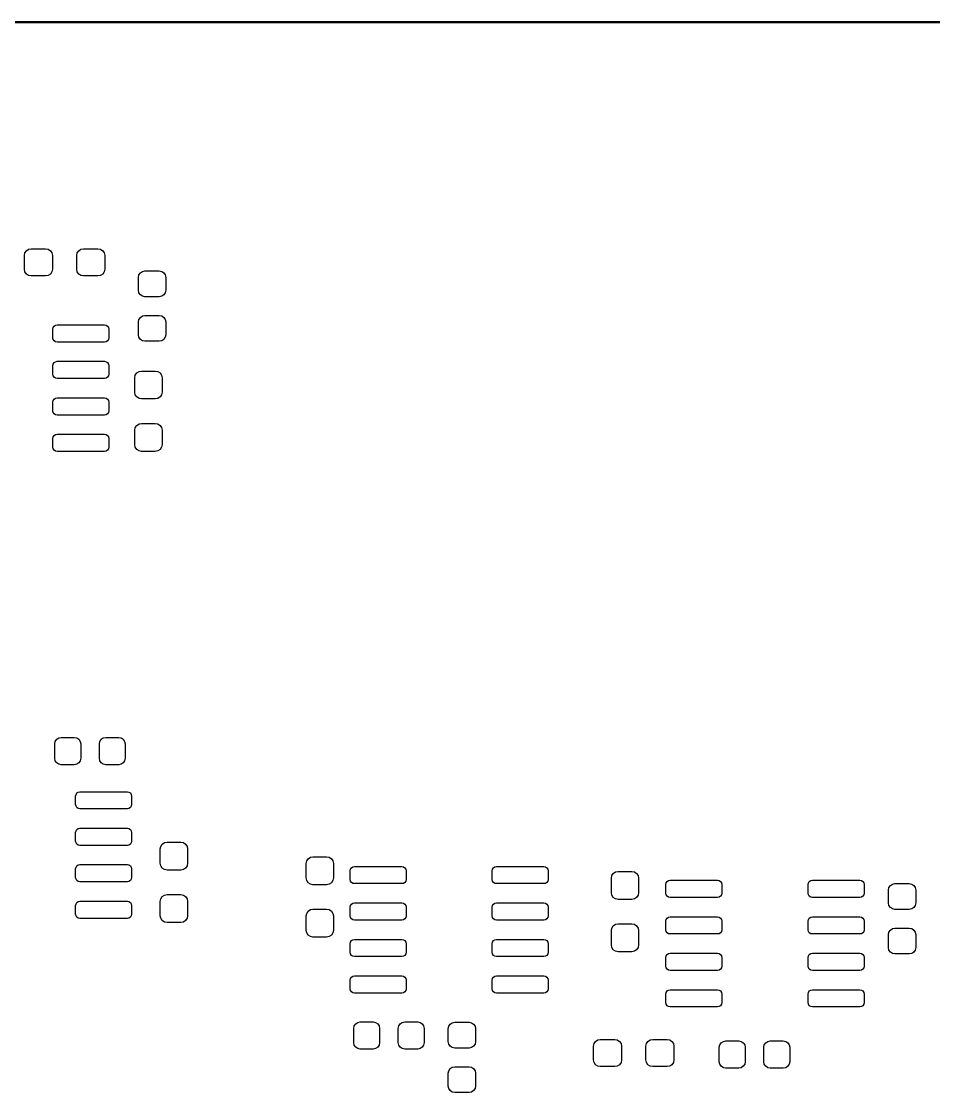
# Model space of a CAD drawing. Header units: inches. Extents: x 0.4 to 23, y -16.1 to -0.4.
# Drawn here: x 10.704 to 11.955, y -7.548 to -6.08 of the extents above; entities that cross this region are included whole.
import ezdxf

# ---------------------------------------------------------------- set-up
doc = ezdxf.new("R2010")
doc.units = ezdxf.units.IN
doc.header["$MEASUREMENT"] = 0
doc.layers.add('F.Paste', color=253, linetype='CONTINUOUS', true_color=0xb4a09a)

msp = doc.modelspace()

# ---------------------------------------------------------------- linework, layer by layer
at = {"layer": 'F.Paste', "linetype": 'CONTINUOUS'}
for p, q in [((8.1969, -6.0797), (17.7731, -6.0797)), ((17.7727, -6.0817), (8.1973, -6.0817)), ((10.7084, -6.4006), (10.7091, -6.3971)), ((10.7084, -6.4194), (10.7084, -6.4006)), ((10.7091, -6.3971), (10.7111, -6.394)), ((10.7111, -6.394), (10.7142, -6.392)), ((10.7142, -6.392), (10.7177, -6.3913)), ((10.7177, -6.3913), (10.7374, -6.3913)), ((10.7374, -6.3913), (10.741, -6.392)), ((10.741, -6.392), (10.744, -6.394)), ((10.744, -6.394), (10.7461, -6.3971)), ((10.7461, -6.3971), (10.7468, -6.4006)), ((10.7468, -6.4006), (10.7468, -6.4194)), ((10.7802, -6.4006), (10.7809, -6.3971)), ((10.7802, -6.4194), (10.7802, -6.4006)), ((10.7809, -6.3971), (10.783, -6.394)), ((10.783, -6.394), (10.786, -6.392)), ((10.786, -6.392), (10.7896, -6.3913)), ((10.7896, -6.3913), (10.8093, -6.3913)), ((10.8093, -6.3913), (10.8128, -6.392)), ((10.8128, -6.392), (10.8159, -6.394)), ((10.8159, -6.394), (10.8179, -6.3971)), ((10.8179, -6.3971), (10.8186, -6.4006)), ((10.8186, -6.4006), (10.8186, -6.4194)), ((10.7091, -6.4229), (10.7084, -6.4194)), ((10.7111, -6.426), (10.7091, -6.4229)), ((10.7142, -6.428), (10.7111, -6.426)), ((10.7177, -6.4287), (10.7142, -6.428)), ((10.7374, -6.4287), (10.7177, -6.4287)), ((10.741, -6.428), (10.7374, -6.4287)), ((10.744, -6.426), (10.741, -6.428)), ((10.7461, -6.4229), (10.744, -6.426)), ((10.7468, -6.4194), (10.7461, -6.4229)), ((10.7809, -6.4229), (10.7802, -6.4194)), ((10.783, -6.426), (10.7809, -6.4229)), ((10.786, -6.428), (10.783, -6.426)), ((10.7896, -6.4287), (10.786, -6.428)), ((10.8093, -6.4287), (10.7896, -6.4287)), ((10.8128, -6.428), (10.8093, -6.4287)), ((10.8159, -6.426), (10.8128, -6.428)), ((10.8179, -6.4229), (10.8159, -6.426)), ((10.8186, -6.4194), (10.8179, -6.4229)), ((10.8648, -6.4306), (10.8655, -6.4272)), ((10.8648, -6.4483), (10.8648, -6.4306)), ((10.8655, -6.4272), (10.8674, -6.4244)), ((10.8674, -6.4244), (10.8703, -6.4224)), ((10.8703, -6.4224), (10.8737, -6.4218)), ((10.8737, -6.4218), (10.8933, -6.4218)), ((10.8933, -6.4218), (10.8967, -6.4224)), ((10.8967, -6.4224), (10.8996, -6.4244)), ((10.8996, -6.4244), (10.9015, -6.4272)), ((10.9015, -6.4272), (10.9022, -6.4306)), ((10.9022, -6.4306), (10.9022, -6.4483)), ((10.8655, -6.4517), (10.8648, -6.4483)), ((10.8674, -6.4546), (10.8655, -6.4517)), ((10.8703, -6.4565), (10.8674, -6.4546)), ((10.8737, -6.4572), (10.8703, -6.4565)), ((10.8933, -6.4572), (10.8737, -6.4572)), ((10.8967, -6.4565), (10.8933, -6.4572)), ((10.8996, -6.4546), (10.8967, -6.4565)), ((10.9015, -6.4517), (10.8996, -6.4546)), ((10.9022, -6.4483), (10.9015, -6.4517)), ((10.8648, -6.4917), (10.8655, -6.4883)), ((10.8655, -6.4883), (10.8674, -6.4854)), ((10.8674, -6.4854), (10.8703, -6.4835)), ((10.8703, -6.4835), (10.8737, -6.4828)), ((10.8737, -6.4828), (10.8933, -6.4828)), ((10.8933, -6.4828), (10.8967, -6.4835)), ((10.8967, -6.4835), (10.8996, -6.4854)), ((10.8996, -6.4854), (10.9015, -6.4883)), ((10.9015, -6.4883), (10.9022, -6.4917)), ((10.7476, -6.5017), (10.748, -6.4994)), ((10.7476, -6.5135), (10.7476, -6.5017)), ((10.748, -6.4994), (10.7493, -6.4975)), ((10.7493, -6.4975), (10.7512, -6.4962)), ((10.7512, -6.4962), (10.7535, -6.4957)), ((10.7535, -6.4957), (10.8184, -6.4957)), ((10.8184, -6.4957), (10.8207, -6.4962)), ((10.8207, -6.4962), (10.8226, -6.4975)), ((10.8226, -6.4975), (10.8239, -6.4994)), ((10.8239, -6.4994), (10.8243, -6.5017)), ((10.8243, -6.5017), (10.8243, -6.5135)), ((10.8648, -6.5094), (10.8648, -6.4917)), ((10.9022, -6.4917), (10.9022, -6.5094)), ((10.748, -6.5157), (10.7476, -6.5135)), ((10.7493, -6.5176), (10.748, -6.5157)), ((10.7512, -6.5189), (10.7493, -6.5176)), ((10.7535, -6.5194), (10.7512, -6.5189)), ((10.8184, -6.5194), (10.7535, -6.5194)), ((10.8207, -6.5189), (10.8184, -6.5194)), ((10.8226, -6.5176), (10.8207, -6.5189)), ((10.8239, -6.5157), (10.8226, -6.5176)), ((10.8243, -6.5135), (10.8239, -6.5157)), ((10.8655, -6.5128), (10.8648, -6.5094)), ((10.8674, -6.5156), (10.8655, -6.5128)), ((10.8703, -6.5176), (10.8674, -6.5156)), ((10.8737, -6.5182), (10.8703, -6.5176)), ((10.8933, -6.5182), (10.8737, -6.5182)), ((10.8967, -6.5176), (10.8933, -6.5182)), ((10.8996, -6.5156), (10.8967, -6.5176)), ((10.9015, -6.5128), (10.8996, -6.5156)), ((10.9022, -6.5094), (10.9015, -6.5128)), ((10.7476, -6.5517), (10.748, -6.5494)), ((10.748, -6.5494), (10.7493, -6.5475)), ((10.7493, -6.5475), (10.7512, -6.5462)), ((10.7512, -6.5462), (10.7535, -6.5457)), ((10.7535, -6.5457), (10.8184, -6.5457)), ((10.8184, -6.5457), (10.8207, -6.5462)), ((10.8207, -6.5462), (10.8226, -6.5475)), ((10.8226, -6.5475), (10.8239, -6.5494)), ((10.8239, -6.5494), (10.8243, -6.5517)), ((10.7476, -6.5635), (10.7476, -6.5517)), ((10.748, -6.5657), (10.7476, -6.5635)), ((10.8243, -6.5635), (10.8239, -6.5657)), ((10.8243, -6.5517), (10.8243, -6.5635)), ((10.8605, -6.5647), (10.8625, -6.5617)), ((10.8625, -6.5617), (10.8656, -6.5597)), ((10.8656, -6.5597), (10.8691, -6.559)), ((10.8691, -6.559), (10.8879, -6.559)), ((10.8879, -6.559), (10.8914, -6.5597)), ((10.8914, -6.5597), (10.8945, -6.5617)), ((10.8945, -6.5617), (10.8965, -6.5647)), ((10.7493, -6.5676), (10.748, -6.5657)), ((10.7512, -6.5689), (10.7493, -6.5676)), ((10.7535, -6.5694), (10.7512, -6.5689)), ((10.8184, -6.5694), (10.7535, -6.5694)), ((10.8207, -6.5689), (10.8184, -6.5694)), ((10.8226, -6.5676), (10.8207, -6.5689)), ((10.8239, -6.5657), (10.8226, -6.5676)), ((10.8598, -6.5683), (10.8605, -6.5647)), ((10.8598, -6.588), (10.8598, -6.5683)), ((10.8965, -6.5647), (10.8972, -6.5683)), ((10.8972, -6.5683), (10.8972, -6.588)), ((10.8605, -6.5916), (10.8598, -6.588)), ((10.8625, -6.5946), (10.8605, -6.5916)), ((10.8965, -6.5916), (10.8945, -6.5946)), ((10.8972, -6.588), (10.8965, -6.5916)), ((10.7476, -6.6017), (10.748, -6.5994)), ((10.7476, -6.6135), (10.7476, -6.6017)), ((10.748, -6.5994), (10.7493, -6.5975)), ((10.7493, -6.5975), (10.7512, -6.5962)), ((10.7512, -6.5962), (10.7535, -6.5957)), ((10.7535, -6.5957), (10.8184, -6.5957)), ((10.8184, -6.5957), (10.8207, -6.5962)), ((10.8207, -6.5962), (10.8226, -6.5975)), ((10.8226, -6.5975), (10.8239, -6.5994)), ((10.8239, -6.5994), (10.8243, -6.6017)), ((10.8243, -6.6017), (10.8243, -6.6135)), ((10.8656, -6.5966), (10.8625, -6.5946)), ((10.8691, -6.5973), (10.8656, -6.5966)), ((10.8879, -6.5973), (10.8691, -6.5973)), ((10.8914, -6.5966), (10.8879, -6.5973)), ((10.8945, -6.5946), (10.8914, -6.5966)), ((10.748, -6.6157), (10.7476, -6.6135)), ((10.7493, -6.6176), (10.748, -6.6157)), ((10.7512, -6.6189), (10.7493, -6.6176)), ((10.7535, -6.6194), (10.7512, -6.6189)), ((10.8184, -6.6194), (10.7535, -6.6194)), ((10.8207, -6.6189), (10.8184, -6.6194)), ((10.8226, -6.6176), (10.8207, -6.6189)), ((10.8239, -6.6157), (10.8226, -6.6176)), ((10.8243, -6.6135), (10.8239, -6.6157)), ((10.8598, -6.6402), (10.8605, -6.6366)), ((10.8605, -6.6366), (10.8625, -6.6335)), ((10.8625, -6.6335), (10.8656, -6.6315)), ((10.8656, -6.6315), (10.8691, -6.6308)), ((10.8691, -6.6308), (10.8879, -6.6308)), ((10.8879, -6.6308), (10.8914, -6.6315)), ((10.8914, -6.6315), (10.8945, -6.6335)), ((10.8945, -6.6335), (10.8965, -6.6366)), ((10.8965, -6.6366), (10.8972, -6.6402)), ((10.7476, -6.6517), (10.748, -6.6494)), ((10.7476, -6.6635), (10.7476, -6.6517)), ((10.748, -6.6494), (10.7493, -6.6475)), ((10.7493, -6.6475), (10.7512, -6.6462)), ((10.7512, -6.6462), (10.7535, -6.6457)), ((10.7535, -6.6457), (10.8184, -6.6457)), ((10.8184, -6.6457), (10.8207, -6.6462)), ((10.8207, -6.6462), (10.8226, -6.6475)), ((10.8226, -6.6475), (10.8239, -6.6494)), ((10.8239, -6.6494), (10.8243, -6.6517)), ((10.8243, -6.6517), (10.8243, -6.6635)), ((10.8598, -6.6598), (10.8598, -6.6402)), ((10.8972, -6.6402), (10.8972, -6.6598)), ((10.748, -6.6657), (10.7476, -6.6635)), ((10.7493, -6.6676), (10.748, -6.6657)), ((10.8239, -6.6657), (10.8226, -6.6676)), ((10.8243, -6.6635), (10.8239, -6.6657)), ((10.8605, -6.6634), (10.8598, -6.6598)), ((10.8625, -6.6665), (10.8605, -6.6634)), ((10.8656, -6.6685), (10.8625, -6.6665)), ((10.8945, -6.6665), (10.8914, -6.6685)), ((10.8965, -6.6634), (10.8945, -6.6665)), ((10.8972, -6.6598), (10.8965, -6.6634)), ((10.7512, -6.6689), (10.7493, -6.6676)), ((10.7535, -6.6694), (10.7512, -6.6689)), ((10.8184, -6.6694), (10.7535, -6.6694)), ((10.8207, -6.6689), (10.8184, -6.6694)), ((10.8226, -6.6676), (10.8207, -6.6689)), ((10.8691, -6.6692), (10.8656, -6.6685)), ((10.8879, -6.6692), (10.8691, -6.6692)), ((10.8914, -6.6685), (10.8879, -6.6692)), ((10.7527, -7.0639), (10.7556, -7.062)), ((10.7556, -7.062), (10.759, -7.0613)), ((10.759, -7.0613), (10.7767, -7.0613)), ((10.7767, -7.0613), (10.7801, -7.062)), ((10.7801, -7.062), (10.783, -7.0639)), ((10.8138, -7.0639), (10.8166, -7.062)), ((10.8166, -7.062), (10.82, -7.0613)), ((10.82, -7.0613), (10.8378, -7.0613)), ((10.8378, -7.0613), (10.8411, -7.062)), ((10.8411, -7.062), (10.844, -7.0639)), ((10.7502, -7.0702), (10.7508, -7.0668)), ((10.7502, -7.0898), (10.7502, -7.0702)), ((10.7508, -7.0668), (10.7527, -7.0639)), ((10.783, -7.0639), (10.7849, -7.0668)), ((10.7849, -7.0668), (10.7856, -7.0702)), ((10.7856, -7.0702), (10.7856, -7.0898)), ((10.8112, -7.0702), (10.8119, -7.0668)), ((10.8112, -7.0898), (10.8112, -7.0702)), ((10.8119, -7.0668), (10.8138, -7.0639)), ((10.844, -7.0639), (10.8459, -7.0668)), ((10.8459, -7.0668), (10.8466, -7.0702)), ((10.8466, -7.0702), (10.8466, -7.0898)), ((10.7508, -7.0932), (10.7502, -7.0898)), ((10.7856, -7.0898), (10.7849, -7.0932)), ((10.8119, -7.0932), (10.8112, -7.0898)), ((10.8466, -7.0898), (10.8459, -7.0932)), ((10.7527, -7.0961), (10.7508, -7.0932)), ((10.7556, -7.098), (10.7527, -7.0961)), ((10.759, -7.0987), (10.7556, -7.098)), ((10.7767, -7.0987), (10.759, -7.0987)), ((10.7801, -7.098), (10.7767, -7.0987)), ((10.783, -7.0961), (10.7801, -7.098)), ((10.7849, -7.0932), (10.783, -7.0961)), ((10.8138, -7.0961), (10.8119, -7.0932)), ((10.8166, -7.098), (10.8138, -7.0961)), ((10.82, -7.0987), (10.8166, -7.098)), ((10.8378, -7.0987), (10.82, -7.0987)), ((10.8411, -7.098), (10.8378, -7.0987)), ((10.844, -7.0961), (10.8411, -7.098)), ((10.8459, -7.0932), (10.844, -7.0961)), ((10.7804, -7.1375), (10.7823, -7.1362)), ((10.7823, -7.1362), (10.7846, -7.1357)), ((10.7846, -7.1357), (10.8496, -7.1357)), ((10.8496, -7.1357), (10.8518, -7.1362)), ((10.8518, -7.1362), (10.8537, -7.1375)), ((10.7787, -7.1417), (10.7792, -7.1394)), ((10.7787, -7.1535), (10.7787, -7.1417)), ((10.7792, -7.1394), (10.7804, -7.1375)), ((10.8537, -7.1375), (10.855, -7.1394)), ((10.855, -7.1394), (10.8555, -7.1417)), ((10.8555, -7.1417), (10.8555, -7.1535)), ((10.7792, -7.1557), (10.7787, -7.1535)), ((10.7804, -7.1576), (10.7792, -7.1557)), ((10.7823, -7.1589), (10.7804, -7.1576)), ((10.7846, -7.1594), (10.7823, -7.1589)), ((10.8496, -7.1594), (10.7846, -7.1594)), ((10.8518, -7.1589), (10.8496, -7.1594)), ((10.8537, -7.1576), (10.8518, -7.1589)), ((10.855, -7.1557), (10.8537, -7.1576)), ((10.8555, -7.1535), (10.855, -7.1557)), ((10.7787, -7.1917), (10.7792, -7.1894)), ((10.7787, -7.2035), (10.7787, -7.1917)), ((10.7792, -7.1894), (10.7804, -7.1875)), ((10.7804, -7.1875), (10.7823, -7.1862)), ((10.7823, -7.1862), (10.7846, -7.1857)), ((10.7846, -7.1857), (10.8496, -7.1857)), ((10.8496, -7.1857), (10.8518, -7.1862)), ((10.8518, -7.1862), (10.8537, -7.1875)), ((10.8537, -7.1875), (10.855, -7.1894)), ((10.855, -7.1894), (10.8555, -7.1917)), ((10.8555, -7.1917), (10.8555, -7.2035)), ((10.7792, -7.2057), (10.7787, -7.2035)), ((10.7804, -7.2076), (10.7792, -7.2057)), ((10.7823, -7.2089), (10.7804, -7.2076)), ((10.7846, -7.2094), (10.7823, -7.2089)), ((10.8496, -7.2094), (10.7846, -7.2094)), ((10.8518, -7.2089), (10.8496, -7.2094)), ((10.8537, -7.2076), (10.8518, -7.2089)), ((10.855, -7.2057), (10.8537, -7.2076)), ((10.8555, -7.2035), (10.855, -7.2057)), ((10.8955, -7.2107), (10.8975, -7.2076)), ((10.8975, -7.2076), (10.9006, -7.2056)), ((10.9006, -7.2056), (10.9041, -7.2049)), ((10.9041, -7.2049), (10.9229, -7.2049)), ((10.9229, -7.2049), (10.9264, -7.2056)), ((10.9264, -7.2056), (10.9295, -7.2076)), ((10.9295, -7.2076), (10.9315, -7.2107)), ((10.8948, -7.2142), (10.8955, -7.2107)), ((10.8948, -7.2339), (10.8948, -7.2142)), ((10.9315, -7.2107), (10.9322, -7.2142)), ((10.9322, -7.2142), (10.9322, -7.2339)), ((11.1006, -7.2256), (11.1041, -7.2249)), ((11.1041, -7.2249), (11.1229, -7.2249)), ((11.1229, -7.2249), (11.1264, -7.2256)), ((10.7787, -7.2417), (10.7792, -7.2394)), ((10.7792, -7.2394), (10.7804, -7.2375)), ((10.7804, -7.2375), (10.7823, -7.2362)), ((10.7823, -7.2362), (10.7846, -7.2357)), ((10.7846, -7.2357), (10.8496, -7.2357)), ((10.8496, -7.2357), (10.8518, -7.2362)), ((10.8518, -7.2362), (10.8537, -7.2375)), ((10.8537, -7.2375), (10.855, -7.2394)), ((10.855, -7.2394), (10.8555, -7.2417)), ((10.8955, -7.2375), (10.8948, -7.2339)), ((10.8975, -7.2405), (10.8955, -7.2375)), ((10.9315, -7.2375), (10.9295, -7.2405)), ((10.9322, -7.2339), (10.9315, -7.2375)), ((11.0948, -7.2342), (11.0955, -7.2307)), ((11.0948, -7.2539), (11.0948, -7.2342)), ((11.0955, -7.2307), (11.0975, -7.2276)), ((11.0975, -7.2276), (11.1006, -7.2256)), ((11.1264, -7.2256), (11.1295, -7.2276)), ((11.1295, -7.2276), (11.1315, -7.2307)), ((11.1315, -7.2307), (11.1322, -7.2342)), ((11.1322, -7.2342), (11.1322, -7.2539)), ((11.1568, -7.2399), (11.1588, -7.2386)), ((11.1588, -7.2386), (11.161, -7.2382)), ((11.161, -7.2382), (11.226, -7.2382)), ((11.226, -7.2382), (11.2282, -7.2386)), ((11.2282, -7.2386), (11.2302, -7.2399)), ((11.3517, -7.2399), (11.3536, -7.2386)), ((11.3536, -7.2386), (11.3559, -7.2382)), ((11.3559, -7.2382), (11.4209, -7.2382)), ((11.4209, -7.2382), (11.4231, -7.2386)), ((11.4231, -7.2386), (11.425, -7.2399)), ((10.7787, -7.2535), (10.7787, -7.2417)), ((10.7792, -7.2557), (10.7787, -7.2535)), ((10.8555, -7.2535), (10.855, -7.2557)), ((10.8555, -7.2417), (10.8555, -7.2535)), ((10.9006, -7.2426), (10.8975, -7.2405)), ((10.9041, -7.2433), (10.9006, -7.2426)), ((10.9229, -7.2433), (10.9041, -7.2433)), ((10.9264, -7.2426), (10.9229, -7.2433)), ((10.9295, -7.2405), (10.9264, -7.2426)), ((11.0955, -7.2575), (11.0948, -7.2539)), ((11.1322, -7.2539), (11.1315, -7.2575)), ((11.1551, -7.2441), (11.1556, -7.2418)), ((11.1551, -7.2559), (11.1551, -7.2441)), ((11.1556, -7.2418), (11.1568, -7.2399)), ((11.2302, -7.2399), (11.2314, -7.2418)), ((11.2314, -7.2418), (11.2319, -7.2441)), ((11.2319, -7.2441), (11.2319, -7.2559)), ((11.35, -7.2441), (11.3504, -7.2418)), ((11.35, -7.2559), (11.35, -7.2441)), ((11.3504, -7.2418), (11.3517, -7.2399)), ((11.425, -7.2399), (11.4263, -7.2418)), ((11.4263, -7.2418), (11.4268, -7.2441)), ((11.4268, -7.2441), (11.4268, -7.2559)), ((11.5133, -7.2543), (11.514, -7.2507)), ((11.5133, -7.274), (11.5133, -7.2543)), ((11.514, -7.2507), (11.516, -7.2477)), ((11.516, -7.2477), (11.5191, -7.2457)), ((11.5191, -7.2457), (11.5226, -7.245)), ((11.5226, -7.245), (11.5414, -7.245)), ((11.5414, -7.245), (11.5449, -7.2457)), ((11.5449, -7.2457), (11.548, -7.2477)), ((11.548, -7.2477), (11.55, -7.2507)), ((11.55, -7.2507), (11.5507, -7.2543)), ((11.5507, -7.2543), (11.5507, -7.274)), ((10.7804, -7.2576), (10.7792, -7.2557)), ((10.7823, -7.2589), (10.7804, -7.2576)), ((10.7846, -7.2594), (10.7823, -7.2589)), ((10.8496, -7.2594), (10.7846, -7.2594)), ((10.8518, -7.2589), (10.8496, -7.2594)), ((10.8537, -7.2576), (10.8518, -7.2589)), ((10.855, -7.2557), (10.8537, -7.2576)), ((11.0975, -7.2605), (11.0955, -7.2575)), ((11.1006, -7.2626), (11.0975, -7.2605)), ((11.1041, -7.2633), (11.1006, -7.2626)), ((11.1229, -7.2633), (11.1041, -7.2633)), ((11.1264, -7.2626), (11.1229, -7.2633)), ((11.1295, -7.2605), (11.1264, -7.2626)), ((11.1315, -7.2575), (11.1295, -7.2605)), ((11.1556, -7.2582), (11.1551, -7.2559)), ((11.1568, -7.2601), (11.1556, -7.2582)), ((11.1588, -7.2614), (11.1568, -7.2601)), ((11.161, -7.2618), (11.1588, -7.2614)), ((11.226, -7.2618), (11.161, -7.2618)), ((11.2282, -7.2614), (11.226, -7.2618)), ((11.2302, -7.2601), (11.2282, -7.2614)), ((11.2314, -7.2582), (11.2302, -7.2601)), ((11.2319, -7.2559), (11.2314, -7.2582)), ((11.3504, -7.2582), (11.35, -7.2559)), ((11.3517, -7.2601), (11.3504, -7.2582)), ((11.3536, -7.2614), (11.3517, -7.2601)), ((11.3559, -7.2618), (11.3536, -7.2614)), ((11.4209, -7.2618), (11.3559, -7.2618)), ((11.4231, -7.2614), (11.4209, -7.2618)), ((11.425, -7.2601), (11.4231, -7.2614)), ((11.4263, -7.2582), (11.425, -7.2601)), ((11.4268, -7.2559), (11.4263, -7.2582)), ((11.5882, -7.2631), (11.5886, -7.2608)), ((11.5882, -7.2749), (11.5882, -7.2631)), ((11.5886, -7.2608), (11.5899, -7.2589)), ((11.5899, -7.2589), (11.5918, -7.2576)), ((11.5918, -7.2576), (11.5941, -7.2572)), ((11.5941, -7.2572), (11.659, -7.2572)), ((11.659, -7.2572), (11.6613, -7.2576)), ((11.6613, -7.2576), (11.6632, -7.2589)), ((11.6632, -7.2589), (11.6645, -7.2608)), ((11.6645, -7.2608), (11.6649, -7.2631)), ((11.6649, -7.2631), (11.6649, -7.2749)), ((11.7831, -7.2631), (11.7835, -7.2608)), ((11.7831, -7.2749), (11.7831, -7.2631)), ((11.7835, -7.2608), (11.7848, -7.2589)), ((11.7848, -7.2589), (11.7867, -7.2576)), ((11.7867, -7.2576), (11.789, -7.2572)), ((11.789, -7.2572), (11.8539, -7.2572)), ((11.8539, -7.2572), (11.8562, -7.2576)), ((11.8562, -7.2576), (11.8581, -7.2589)), ((11.8581, -7.2589), (11.8594, -7.2608)), ((11.8594, -7.2608), (11.8598, -7.2631)), ((11.8598, -7.2631), (11.8598, -7.2749)), ((11.8933, -7.2706), (11.894, -7.2672)), ((11.894, -7.2672), (11.8959, -7.2644)), ((11.8959, -7.2644), (11.8988, -7.2624)), ((11.8988, -7.2624), (11.9022, -7.2618)), ((11.9022, -7.2618), (11.9218, -7.2618)), ((11.9218, -7.2618), (11.9252, -7.2624)), ((11.9252, -7.2624), (11.9281, -7.2644)), ((11.9281, -7.2644), (11.93, -7.2672)), ((11.93, -7.2672), (11.9307, -7.2706)), ((10.8948, -7.2861), (10.8955, -7.2825)), ((10.8955, -7.2825), (10.8975, -7.2795)), ((10.8975, -7.2795), (10.9006, -7.2774)), ((10.9006, -7.2774), (10.9041, -7.2767)), ((10.9041, -7.2767), (10.9229, -7.2767)), ((10.9229, -7.2767), (10.9264, -7.2774)), ((10.9264, -7.2774), (10.9295, -7.2795)), ((10.9295, -7.2795), (10.9315, -7.2825)), ((10.9315, -7.2825), (10.9322, -7.2861)), ((11.514, -7.2776), (11.5133, -7.274)), ((11.516, -7.2806), (11.514, -7.2776)), ((11.5191, -7.2826), (11.516, -7.2806)), ((11.5226, -7.2833), (11.5191, -7.2826)), ((11.5414, -7.2833), (11.5226, -7.2833)), ((11.5449, -7.2826), (11.5414, -7.2833)), ((11.548, -7.2806), (11.5449, -7.2826)), ((11.55, -7.2776), (11.548, -7.2806)), ((11.5507, -7.274), (11.55, -7.2776)), ((11.5886, -7.2772), (11.5882, -7.2749)), ((11.5899, -7.2791), (11.5886, -7.2772)), ((11.5918, -7.2804), (11.5899, -7.2791)), ((11.5941, -7.2808), (11.5918, -7.2804)), ((11.659, -7.2808), (11.5941, -7.2808)), ((11.6613, -7.2804), (11.659, -7.2808)), ((11.6632, -7.2791), (11.6613, -7.2804)), ((11.6645, -7.2772), (11.6632, -7.2791)), ((11.6649, -7.2749), (11.6645, -7.2772)), ((11.7835, -7.2772), (11.7831, -7.2749)), ((11.7848, -7.2791), (11.7835, -7.2772)), ((11.7867, -7.2804), (11.7848, -7.2791)), ((11.789, -7.2808), (11.7867, -7.2804)), ((11.8539, -7.2808), (11.789, -7.2808)), ((11.8562, -7.2804), (11.8539, -7.2808)), ((11.8581, -7.2791), (11.8562, -7.2804)), ((11.8594, -7.2772), (11.8581, -7.2791)), ((11.8598, -7.2749), (11.8594, -7.2772)), ((11.8933, -7.2883), (11.8933, -7.2706)), ((11.9307, -7.2706), (11.9307, -7.2883)), ((10.7787, -7.2917), (10.7792, -7.2894)), ((10.7787, -7.3035), (10.7787, -7.2917)), ((10.7792, -7.2894), (10.7804, -7.2875)), ((10.7804, -7.2875), (10.7823, -7.2862)), ((10.7823, -7.2862), (10.7846, -7.2857)), ((10.7846, -7.2857), (10.8496, -7.2857)), ((10.8496, -7.2857), (10.8518, -7.2862)), ((10.8518, -7.2862), (10.8537, -7.2875)), ((10.8537, -7.2875), (10.855, -7.2894)), ((10.855, -7.2894), (10.8555, -7.2917)), ((10.8555, -7.2917), (10.8555, -7.3035)), ((10.8948, -7.3058), (10.8948, -7.2861)), ((10.9322, -7.2861), (10.9322, -7.3058)), ((11.0975, -7.2995), (11.1006, -7.2974)), ((11.1006, -7.2974), (11.1041, -7.2967)), ((11.1041, -7.2967), (11.1229, -7.2967)), ((11.1229, -7.2967), (11.1264, -7.2974)), ((11.1264, -7.2974), (11.1295, -7.2995)), ((11.1551, -7.2941), (11.1556, -7.2918)), ((11.1551, -7.3059), (11.1551, -7.2941)), ((11.1556, -7.2918), (11.1568, -7.2899)), ((11.1568, -7.2899), (11.1588, -7.2886)), ((11.1588, -7.2886), (11.161, -7.2882)), ((11.161, -7.2882), (11.226, -7.2882)), ((11.226, -7.2882), (11.2282, -7.2886)), ((11.2282, -7.2886), (11.2302, -7.2899)), ((11.2302, -7.2899), (11.2314, -7.2918)), ((11.2314, -7.2918), (11.2319, -7.2941)), ((11.2319, -7.2941), (11.2319, -7.3059)), ((11.35, -7.2941), (11.3504, -7.2918)), ((11.35, -7.3059), (11.35, -7.2941)), ((11.3504, -7.2918), (11.3517, -7.2899)), ((11.3517, -7.2899), (11.3536, -7.2886)), ((11.3536, -7.2886), (11.3559, -7.2882)), ((11.3559, -7.2882), (11.4209, -7.2882)), ((11.4209, -7.2882), (11.4231, -7.2886)), ((11.4231, -7.2886), (11.425, -7.2899)), ((11.425, -7.2899), (11.4263, -7.2918)), ((11.4263, -7.2918), (11.4268, -7.2941)), ((11.4268, -7.2941), (11.4268, -7.3059)), ((11.894, -7.2917), (11.8933, -7.2883)), ((11.8959, -7.2946), (11.894, -7.2917)), ((11.8988, -7.2965), (11.8959, -7.2946)), ((11.9022, -7.2972), (11.8988, -7.2965)), ((11.9218, -7.2972), (11.9022, -7.2972)), ((11.9252, -7.2965), (11.9218, -7.2972)), ((11.9281, -7.2946), (11.9252, -7.2965)), ((11.93, -7.2917), (11.9281, -7.2946)), ((11.9307, -7.2883), (11.93, -7.2917)), ((10.7792, -7.3057), (10.7787, -7.3035)), ((10.7804, -7.3076), (10.7792, -7.3057)), ((10.7823, -7.3089), (10.7804, -7.3076)), ((10.7846, -7.3094), (10.7823, -7.3089)), ((10.8496, -7.3094), (10.7846, -7.3094)), ((10.8518, -7.3089), (10.8496, -7.3094)), ((10.8537, -7.3076), (10.8518, -7.3089)), ((10.855, -7.3057), (10.8537, -7.3076)), ((10.8555, -7.3035), (10.855, -7.3057)), ((10.8955, -7.3093), (10.8948, -7.3058)), ((10.8975, -7.3124), (10.8955, -7.3093)), ((10.9006, -7.3144), (10.8975, -7.3124)), ((10.9295, -7.3124), (10.9264, -7.3144)), ((10.9315, -7.3093), (10.9295, -7.3124)), ((10.9322, -7.3058), (10.9315, -7.3093)), ((11.0948, -7.3061), (11.0955, -7.3025)), ((11.0948, -7.3258), (11.0948, -7.3061)), ((11.0955, -7.3025), (11.0975, -7.2995)), ((11.1295, -7.2995), (11.1315, -7.3025)), ((11.1315, -7.3025), (11.1322, -7.3061)), ((11.1322, -7.3061), (11.1322, -7.3258)), ((11.1556, -7.3082), (11.1551, -7.3059)), ((11.1568, -7.3101), (11.1556, -7.3082)), ((11.1588, -7.3114), (11.1568, -7.3101)), ((11.161, -7.3118), (11.1588, -7.3114)), ((11.226, -7.3118), (11.161, -7.3118)), ((11.2282, -7.3114), (11.226, -7.3118)), ((11.2302, -7.3101), (11.2282, -7.3114)), ((11.2314, -7.3082), (11.2302, -7.3101)), ((11.2319, -7.3059), (11.2314, -7.3082)), ((11.3504, -7.3082), (11.35, -7.3059)), ((11.3517, -7.3101), (11.3504, -7.3082)), ((11.3536, -7.3114), (11.3517, -7.3101)), ((11.3559, -7.3118), (11.3536, -7.3114)), ((11.4209, -7.3118), (11.3559, -7.3118)), ((11.4231, -7.3114), (11.4209, -7.3118)), ((11.425, -7.3101), (11.4231, -7.3114)), ((11.4263, -7.3082), (11.425, -7.3101)), ((11.4268, -7.3059), (11.4263, -7.3082)), ((11.5882, -7.3131), (11.5886, -7.3108)), ((11.5882, -7.3249), (11.5882, -7.3131)), ((11.5886, -7.3108), (11.5899, -7.3089)), ((11.5899, -7.3089), (11.5918, -7.3076)), ((11.5918, -7.3076), (11.5941, -7.3072)), ((11.5941, -7.3072), (11.659, -7.3072)), ((11.659, -7.3072), (11.6613, -7.3076)), ((11.6613, -7.3076), (11.6632, -7.3089)), ((11.6632, -7.3089), (11.6645, -7.3108)), ((11.6645, -7.3108), (11.6649, -7.3131)), ((11.6649, -7.3131), (11.6649, -7.3249)), ((11.7831, -7.3131), (11.7835, -7.3108)), ((11.7831, -7.3249), (11.7831, -7.3131)), ((11.7835, -7.3108), (11.7848, -7.3089)), ((11.7848, -7.3089), (11.7867, -7.3076)), ((11.7867, -7.3076), (11.789, -7.3072)), ((11.789, -7.3072), (11.8539, -7.3072)), ((11.8539, -7.3072), (11.8562, -7.3076)), ((11.8562, -7.3076), (11.8581, -7.3089)), ((11.8581, -7.3089), (11.8594, -7.3108)), ((11.8594, -7.3108), (11.8598, -7.3131)), ((11.8598, -7.3131), (11.8598, -7.3249)), ((10.9041, -7.3151), (10.9006, -7.3144)), ((10.9229, -7.3151), (10.9041, -7.3151)), ((10.9264, -7.3144), (10.9229, -7.3151)), ((11.0955, -7.3293), (11.0948, -7.3258)), ((11.1322, -7.3258), (11.1315, -7.3293)), ((11.5133, -7.3262), (11.514, -7.3226)), ((11.5133, -7.3458), (11.5133, -7.3262)), ((11.514, -7.3226), (11.516, -7.3195)), ((11.516, -7.3195), (11.5191, -7.3175)), ((11.5191, -7.3175), (11.5226, -7.3168)), ((11.5226, -7.3168), (11.5414, -7.3168)), ((11.5414, -7.3168), (11.5449, -7.3175)), ((11.5449, -7.3175), (11.548, -7.3195)), ((11.548, -7.3195), (11.55, -7.3226)), ((11.55, -7.3226), (11.5507, -7.3262)), ((11.5507, -7.3262), (11.5507, -7.3458)), ((11.5886, -7.3272), (11.5882, -7.3249)), ((11.5899, -7.3291), (11.5886, -7.3272)), ((11.6645, -7.3272), (11.6632, -7.3291)), ((11.6649, -7.3249), (11.6645, -7.3272)), ((11.7835, -7.3272), (11.7831, -7.3249)), ((11.7848, -7.3291), (11.7835, -7.3272)), ((11.8594, -7.3272), (11.8581, -7.3291)), ((11.8598, -7.3249), (11.8594, -7.3272)), ((11.894, -7.3283), (11.8959, -7.3254)), ((11.8959, -7.3254), (11.8988, -7.3235)), ((11.8988, -7.3235), (11.9022, -7.3228)), ((11.9022, -7.3228), (11.9218, -7.3228)), ((11.9218, -7.3228), (11.9252, -7.3235)), ((11.9252, -7.3235), (11.9281, -7.3254)), ((11.9281, -7.3254), (11.93, -7.3283)), ((11.0975, -7.3324), (11.0955, -7.3293)), ((11.1006, -7.3344), (11.0975, -7.3324)), ((11.1041, -7.3351), (11.1006, -7.3344)), ((11.1229, -7.3351), (11.1041, -7.3351)), ((11.1264, -7.3344), (11.1229, -7.3351)), ((11.1295, -7.3324), (11.1264, -7.3344)), ((11.1315, -7.3293), (11.1295, -7.3324)), ((11.1551, -7.3441), (11.1556, -7.3418)), ((11.1556, -7.3418), (11.1568, -7.3399)), ((11.1568, -7.3399), (11.1588, -7.3386)), ((11.1588, -7.3386), (11.161, -7.3382)), ((11.161, -7.3382), (11.226, -7.3382)), ((11.226, -7.3382), (11.2282, -7.3386)), ((11.2282, -7.3386), (11.2302, -7.3399)), ((11.2302, -7.3399), (11.2314, -7.3418)), ((11.2314, -7.3418), (11.2319, -7.3441)), ((11.35, -7.3441), (11.3504, -7.3418)), ((11.3504, -7.3418), (11.3517, -7.3399)), ((11.3517, -7.3399), (11.3536, -7.3386)), ((11.3536, -7.3386), (11.3559, -7.3382)), ((11.3559, -7.3382), (11.4209, -7.3382)), ((11.4209, -7.3382), (11.4231, -7.3386)), ((11.4231, -7.3386), (11.425, -7.3399)), ((11.425, -7.3399), (11.4263, -7.3418)), ((11.4263, -7.3418), (11.4268, -7.3441)), ((11.5918, -7.3304), (11.5899, -7.3291)), ((11.5941, -7.3308), (11.5918, -7.3304)), ((11.659, -7.3308), (11.5941, -7.3308)), ((11.6613, -7.3304), (11.659, -7.3308)), ((11.6632, -7.3291), (11.6613, -7.3304)), ((11.7867, -7.3304), (11.7848, -7.3291)), ((11.789, -7.3308), (11.7867, -7.3304)), ((11.8539, -7.3308), (11.789, -7.3308)), ((11.8562, -7.3304), (11.8539, -7.3308)), ((11.8581, -7.3291), (11.8562, -7.3304)), ((11.8933, -7.3317), (11.894, -7.3283)), ((11.8933, -7.3494), (11.8933, -7.3317)), ((11.93, -7.3283), (11.9307, -7.3317)), ((11.9307, -7.3317), (11.9307, -7.3494)), ((11.1551, -7.3559), (11.1551, -7.3441)), ((11.1556, -7.3582), (11.1551, -7.3559)), ((11.2319, -7.3559), (11.2314, -7.3582)), ((11.2319, -7.3441), (11.2319, -7.3559)), ((11.35, -7.3559), (11.35, -7.3441)), ((11.3504, -7.3582), (11.35, -7.3559)), ((11.4268, -7.3559), (11.4263, -7.3582)), ((11.4268, -7.3441), (11.4268, -7.3559)), ((11.514, -7.3494), (11.5133, -7.3458)), ((11.516, -7.3525), (11.514, -7.3494)), ((11.5191, -7.3545), (11.516, -7.3525)), ((11.5226, -7.3552), (11.5191, -7.3545)), ((11.5414, -7.3552), (11.5226, -7.3552)), ((11.5449, -7.3545), (11.5414, -7.3552)), ((11.548, -7.3525), (11.5449, -7.3545)), ((11.55, -7.3494), (11.548, -7.3525)), ((11.5507, -7.3458), (11.55, -7.3494)), ((11.5918, -7.3576), (11.5941, -7.3572)), ((11.5941, -7.3572), (11.659, -7.3572)), ((11.659, -7.3572), (11.6613, -7.3576)), ((11.7867, -7.3576), (11.789, -7.3572)), ((11.789, -7.3572), (11.8539, -7.3572)), ((11.8539, -7.3572), (11.8562, -7.3576)), ((11.894, -7.3528), (11.8933, -7.3494)), ((11.8959, -7.3556), (11.894, -7.3528)), ((11.8988, -7.3576), (11.8959, -7.3556)), ((11.9281, -7.3556), (11.9252, -7.3576)), ((11.93, -7.3528), (11.9281, -7.3556)), ((11.9307, -7.3494), (11.93, -7.3528)), ((11.1568, -7.3601), (11.1556, -7.3582)), ((11.1588, -7.3614), (11.1568, -7.3601)), ((11.161, -7.3618), (11.1588, -7.3614)), ((11.226, -7.3618), (11.161, -7.3618)), ((11.2282, -7.3614), (11.226, -7.3618)), ((11.2302, -7.3601), (11.2282, -7.3614)), ((11.2314, -7.3582), (11.2302, -7.3601)), ((11.3517, -7.3601), (11.3504, -7.3582)), ((11.3536, -7.3614), (11.3517, -7.3601)), ((11.3559, -7.3618), (11.3536, -7.3614)), ((11.4209, -7.3618), (11.3559, -7.3618)), ((11.4231, -7.3614), (11.4209, -7.3618)), ((11.425, -7.3601), (11.4231, -7.3614)), ((11.4263, -7.3582), (11.425, -7.3601)), ((11.5882, -7.3631), (11.5886, -7.3608)), ((11.5882, -7.3749), (11.5882, -7.3631)), ((11.5886, -7.3608), (11.5899, -7.3589)), ((11.5899, -7.3589), (11.5918, -7.3576)), ((11.6613, -7.3576), (11.6632, -7.3589)), ((11.6632, -7.3589), (11.6645, -7.3608)), ((11.6645, -7.3608), (11.6649, -7.3631)), ((11.6649, -7.3631), (11.6649, -7.3749)), ((11.7831, -7.3631), (11.7835, -7.3608)), ((11.7831, -7.3749), (11.7831, -7.3631)), ((11.7835, -7.3608), (11.7848, -7.3589)), ((11.7848, -7.3589), (11.7867, -7.3576)), ((11.8562, -7.3576), (11.8581, -7.3589)), ((11.8581, -7.3589), (11.8594, -7.3608)), ((11.8594, -7.3608), (11.8598, -7.3631)), ((11.8598, -7.3631), (11.8598, -7.3749)), ((11.9022, -7.3582), (11.8988, -7.3576)), ((11.9218, -7.3582), (11.9022, -7.3582)), ((11.9252, -7.3576), (11.9218, -7.3582)), ((11.5886, -7.3772), (11.5882, -7.3749)), ((11.5899, -7.3791), (11.5886, -7.3772)), ((11.5918, -7.3804), (11.5899, -7.3791)), ((11.5941, -7.3808), (11.5918, -7.3804)), ((11.659, -7.3808), (11.5941, -7.3808)), ((11.6613, -7.3804), (11.659, -7.3808)), ((11.6632, -7.3791), (11.6613, -7.3804)), ((11.6645, -7.3772), (11.6632, -7.3791)), ((11.6649, -7.3749), (11.6645, -7.3772)), ((11.7835, -7.3772), (11.7831, -7.3749)), ((11.7848, -7.3791), (11.7835, -7.3772)), ((11.7867, -7.3804), (11.7848, -7.3791)), ((11.789, -7.3808), (11.7867, -7.3804)), ((11.8539, -7.3808), (11.789, -7.3808)), ((11.8562, -7.3804), (11.8539, -7.3808)), ((11.8581, -7.3791), (11.8562, -7.3804)), ((11.8594, -7.3772), (11.8581, -7.3791)), ((11.8598, -7.3749), (11.8594, -7.3772)), ((11.1551, -7.3941), (11.1556, -7.3918)), ((11.1551, -7.4059), (11.1551, -7.3941)), ((11.1556, -7.3918), (11.1568, -7.3899)), ((11.1568, -7.3899), (11.1588, -7.3886)), ((11.1588, -7.3886), (11.161, -7.3882)), ((11.161, -7.3882), (11.226, -7.3882)), ((11.226, -7.3882), (11.2282, -7.3886)), ((11.2282, -7.3886), (11.2302, -7.3899)), ((11.2302, -7.3899), (11.2314, -7.3918)), ((11.2314, -7.3918), (11.2319, -7.3941)), ((11.2319, -7.3941), (11.2319, -7.4059)), ((11.35, -7.3941), (11.3504, -7.3918)), ((11.35, -7.4059), (11.35, -7.3941)), ((11.3504, -7.3918), (11.3517, -7.3899)), ((11.3517, -7.3899), (11.3536, -7.3886)), ((11.3536, -7.3886), (11.3559, -7.3882)), ((11.3559, -7.3882), (11.4209, -7.3882)), ((11.4209, -7.3882), (11.4231, -7.3886)), ((11.4231, -7.3886), (11.425, -7.3899)), ((11.425, -7.3899), (11.4263, -7.3918)), ((11.4263, -7.3918), (11.4268, -7.3941)), ((11.4268, -7.3941), (11.4268, -7.4059)), ((11.1556, -7.4082), (11.1551, -7.4059)), ((11.1568, -7.4101), (11.1556, -7.4082)), ((11.1588, -7.4114), (11.1568, -7.4101)), ((11.161, -7.4118), (11.1588, -7.4114)), ((11.226, -7.4118), (11.161, -7.4118)), ((11.2282, -7.4114), (11.226, -7.4118)), ((11.2302, -7.4101), (11.2282, -7.4114)), ((11.2314, -7.4082), (11.2302, -7.4101)), ((11.2319, -7.4059), (11.2314, -7.4082)), ((11.3504, -7.4082), (11.35, -7.4059)), ((11.3517, -7.4101), (11.3504, -7.4082)), ((11.3536, -7.4114), (11.3517, -7.4101)), ((11.3559, -7.4118), (11.3536, -7.4114)), ((11.4209, -7.4118), (11.3559, -7.4118)), ((11.4231, -7.4114), (11.4209, -7.4118)), ((11.425, -7.4101), (11.4231, -7.4114)), ((11.4263, -7.4082), (11.425, -7.4101)), ((11.4268, -7.4059), (11.4263, -7.4082)), ((11.5882, -7.4131), (11.5886, -7.4108)), ((11.5882, -7.4249), (11.5882, -7.4131)), ((11.5886, -7.4108), (11.5899, -7.4089)), ((11.5899, -7.4089), (11.5918, -7.4076)), ((11.5918, -7.4076), (11.5941, -7.4072)), ((11.5941, -7.4072), (11.659, -7.4072)), ((11.659, -7.4072), (11.6613, -7.4076)), ((11.6613, -7.4076), (11.6632, -7.4089)), ((11.6632, -7.4089), (11.6645, -7.4108)), ((11.6645, -7.4108), (11.6649, -7.4131)), ((11.6649, -7.4131), (11.6649, -7.4249)), ((11.7831, -7.4131), (11.7835, -7.4108)), ((11.7831, -7.4249), (11.7831, -7.4131)), ((11.7835, -7.4108), (11.7848, -7.4089)), ((11.7848, -7.4089), (11.7867, -7.4076)), ((11.7867, -7.4076), (11.789, -7.4072)), ((11.789, -7.4072), (11.8539, -7.4072)), ((11.8539, -7.4072), (11.8562, -7.4076)), ((11.8562, -7.4076), (11.8581, -7.4089)), ((11.8581, -7.4089), (11.8594, -7.4108)), ((11.8594, -7.4108), (11.8598, -7.4131)), ((11.8598, -7.4131), (11.8598, -7.4249)), ((11.5886, -7.4272), (11.5882, -7.4249)), ((11.5899, -7.4291), (11.5886, -7.4272)), ((11.5918, -7.4304), (11.5899, -7.4291)), ((11.5941, -7.4308), (11.5918, -7.4304)), ((11.6613, -7.4304), (11.659, -7.4308)), ((11.6632, -7.4291), (11.6613, -7.4304)), ((11.6645, -7.4272), (11.6632, -7.4291)), ((11.6649, -7.4249), (11.6645, -7.4272)), ((11.7835, -7.4272), (11.7831, -7.4249)), ((11.7848, -7.4291), (11.7835, -7.4272)), ((11.7867, -7.4304), (11.7848, -7.4291)), ((11.789, -7.4308), (11.7867, -7.4304)), ((11.8562, -7.4304), (11.8539, -7.4308)), ((11.8581, -7.4291), (11.8562, -7.4304)), ((11.8594, -7.4272), (11.8581, -7.4291)), ((11.8598, -7.4249), (11.8594, -7.4272)), ((11.659, -7.4308), (11.5941, -7.4308)), ((11.8539, -7.4308), (11.789, -7.4308)), ((11.1602, -7.4602), (11.1608, -7.4568)), ((11.1608, -7.4568), (11.1627, -7.4539)), ((11.1627, -7.4539), (11.1656, -7.452)), ((11.1656, -7.452), (11.169, -7.4513)), ((11.169, -7.4513), (11.1867, -7.4513)), ((11.1867, -7.4513), (11.1901, -7.452)), ((11.1901, -7.452), (11.193, -7.4539)), ((11.193, -7.4539), (11.1949, -7.4568)), ((11.1949, -7.4568), (11.1956, -7.4602)), ((11.2212, -7.4602), (11.2219, -7.4568)), ((11.2219, -7.4568), (11.2238, -7.4539)), ((11.2238, -7.4539), (11.2266, -7.452)), ((11.2266, -7.452), (11.23, -7.4513)), ((11.23, -7.4513), (11.2478, -7.4513)), ((11.2478, -7.4513), (11.2511, -7.452)), ((11.2511, -7.452), (11.254, -7.4539)), ((11.254, -7.4539), (11.2559, -7.4568)), ((11.2559, -7.4568), (11.2566, -7.4602)), ((11.2897, -7.4606), (11.2904, -7.4572)), ((11.2904, -7.4572), (11.2923, -7.4544)), ((11.2923, -7.4544), (11.2951, -7.4524)), ((11.2951, -7.4524), (11.2985, -7.4518)), ((11.2985, -7.4518), (11.3182, -7.4518)), ((11.3182, -7.4518), (11.3216, -7.4524)), ((11.3216, -7.4524), (11.3245, -7.4544)), ((11.3245, -7.4544), (11.3264, -7.4572)), ((11.3264, -7.4572), (11.3271, -7.4606)), ((11.1602, -7.4798), (11.1602, -7.4602)), ((11.1956, -7.4602), (11.1956, -7.4798)), ((11.2212, -7.4798), (11.2212, -7.4602)), ((11.2566, -7.4602), (11.2566, -7.4798)), ((11.2897, -7.4783), (11.2897, -7.4606)), ((11.3271, -7.4606), (11.3271, -7.4783)), ((11.1608, -7.4832), (11.1602, -7.4798)), ((11.1627, -7.4861), (11.1608, -7.4832)), ((11.1656, -7.488), (11.1627, -7.4861)), ((11.169, -7.4887), (11.1656, -7.488)), ((11.1867, -7.4887), (11.169, -7.4887)), ((11.1901, -7.488), (11.1867, -7.4887)), ((11.193, -7.4861), (11.1901, -7.488)), ((11.1949, -7.4832), (11.193, -7.4861)), ((11.1956, -7.4798), (11.1949, -7.4832)), ((11.2219, -7.4832), (11.2212, -7.4798)), ((11.2238, -7.4861), (11.2219, -7.4832)), ((11.2266, -7.488), (11.2238, -7.4861)), ((11.23, -7.4887), (11.2266, -7.488)), ((11.2478, -7.4887), (11.23, -7.4887)), ((11.2511, -7.488), (11.2478, -7.4887)), ((11.254, -7.4861), (11.2511, -7.488)), ((11.2559, -7.4832), (11.254, -7.4861)), ((11.2566, -7.4798), (11.2559, -7.4832)), ((11.2904, -7.4817), (11.2897, -7.4783)), ((11.2923, -7.4846), (11.2904, -7.4817)), ((11.2951, -7.4865), (11.2923, -7.4846)), ((11.2985, -7.4872), (11.2951, -7.4865)), ((11.3182, -7.4872), (11.2985, -7.4872)), ((11.3216, -7.4865), (11.3182, -7.4872)), ((11.3245, -7.4846), (11.3216, -7.4865)), ((11.3264, -7.4817), (11.3245, -7.4846)), ((11.3271, -7.4783), (11.3264, -7.4817)), ((11.4889, -7.4846), (11.4896, -7.4811)), ((11.4889, -7.5034), (11.4889, -7.4846)), ((11.4896, -7.4811), (11.4916, -7.478)), ((11.4916, -7.478), (11.4947, -7.476)), ((11.4947, -7.476), (11.4982, -7.4753)), ((11.4982, -7.4753), (11.5179, -7.4753)), ((11.5179, -7.4753), (11.5215, -7.476)), ((11.5215, -7.476), (11.5245, -7.478)), ((11.5245, -7.478), (11.5266, -7.4811)), ((11.5266, -7.4811), (11.5273, -7.4846)), ((11.5273, -7.4846), (11.5273, -7.5034)), ((11.5607, -7.4846), (11.5614, -7.4811)), ((11.5607, -7.5034), (11.5607, -7.4846)), ((11.5614, -7.4811), (11.5635, -7.478)), ((11.5635, -7.478), (11.5665, -7.476)), ((11.5665, -7.476), (11.5701, -7.4753)), ((11.5701, -7.4753), (11.5898, -7.4753)), ((11.5898, -7.4753), (11.5933, -7.476)), ((11.5933, -7.476), (11.5964, -7.478)), ((11.5964, -7.478), (11.5984, -7.4811)), ((11.5984, -7.4811), (11.5991, -7.4846)), ((11.5991, -7.4846), (11.5991, -7.5034)), ((11.6614, -7.4862), (11.6621, -7.4828)), ((11.6614, -7.5059), (11.6614, -7.4862)), ((11.6621, -7.4828), (11.664, -7.48)), ((11.664, -7.48), (11.6669, -7.478)), ((11.6669, -7.478), (11.6703, -7.4774)), ((11.6703, -7.4774), (11.688, -7.4774)), ((11.688, -7.4774), (11.6914, -7.478)), ((11.6914, -7.478), (11.6943, -7.48)), ((11.6943, -7.48), (11.6962, -7.4828)), ((11.6962, -7.4828), (11.6969, -7.4862)), ((11.6969, -7.4862), (11.6969, -7.5059)), ((11.7224, -7.4862), (11.7231, -7.4828)), ((11.7224, -7.5059), (11.7224, -7.4862)), ((11.7231, -7.4828), (11.725, -7.48)), ((11.725, -7.48), (11.7279, -7.478)), ((11.7279, -7.478), (11.7313, -7.4774)), ((11.7313, -7.4774), (11.749, -7.4774)), ((11.749, -7.4774), (11.7524, -7.478)), ((11.7524, -7.478), (11.7553, -7.48)), ((11.7553, -7.48), (11.7572, -7.4828)), ((11.7572, -7.4828), (11.7579, -7.4862)), ((11.7579, -7.4862), (11.7579, -7.5059)), ((11.4896, -7.5069), (11.4889, -7.5034)), ((11.5273, -7.5034), (11.5266, -7.5069)), ((11.5614, -7.5069), (11.5607, -7.5034)), ((11.5991, -7.5034), (11.5984, -7.5069)), ((11.2897, -7.5217), (11.2904, -7.5183)), ((11.2904, -7.5183), (11.2923, -7.5154)), ((11.2923, -7.5154), (11.2951, -7.5135)), ((11.2951, -7.5135), (11.2985, -7.5128)), ((11.2985, -7.5128), (11.3182, -7.5128)), ((11.3182, -7.5128), (11.3216, -7.5135)), ((11.3216, -7.5135), (11.3245, -7.5154)), ((11.3245, -7.5154), (11.3264, -7.5183)), ((11.3264, -7.5183), (11.3271, -7.5217)), ((11.4916, -7.51), (11.4896, -7.5069)), ((11.4947, -7.512), (11.4916, -7.51)), ((11.4982, -7.5127), (11.4947, -7.512)), ((11.5179, -7.5127), (11.4982, -7.5127)), ((11.5215, -7.512), (11.5179, -7.5127)), ((11.5245, -7.51), (11.5215, -7.512)), ((11.5266, -7.5069), (11.5245, -7.51)), ((11.5635, -7.51), (11.5614, -7.5069)), ((11.5665, -7.512), (11.5635, -7.51)), ((11.5701, -7.5127), (11.5665, -7.512)), ((11.5898, -7.5127), (11.5701, -7.5127)), ((11.5933, -7.512), (11.5898, -7.5127)), ((11.5964, -7.51), (11.5933, -7.512)), ((11.5984, -7.5069), (11.5964, -7.51)), ((11.6621, -7.5093), (11.6614, -7.5059)), ((11.664, -7.5122), (11.6621, -7.5093)), ((11.6669, -7.5141), (11.664, -7.5122)), ((11.6703, -7.5148), (11.6669, -7.5141)), ((11.688, -7.5148), (11.6703, -7.5148)), ((11.6914, -7.5141), (11.688, -7.5148)), ((11.6943, -7.5122), (11.6914, -7.5141)), ((11.6962, -7.5093), (11.6943, -7.5122)), ((11.6969, -7.5059), (11.6962, -7.5093)), ((11.7231, -7.5093), (11.7224, -7.5059)), ((11.725, -7.5122), (11.7231, -7.5093)), ((11.7279, -7.5141), (11.725, -7.5122)), ((11.7313, -7.5148), (11.7279, -7.5141)), ((11.749, -7.5148), (11.7313, -7.5148)), ((11.7524, -7.5141), (11.749, -7.5148)), ((11.7553, -7.5122), (11.7524, -7.5141)), ((11.7572, -7.5093), (11.7553, -7.5122)), ((11.7579, -7.5059), (11.7572, -7.5093)), ((11.2897, -7.5394), (11.2897, -7.5217)), ((11.3271, -7.5217), (11.3271, -7.5394)), ((11.2904, -7.5428), (11.2897, -7.5394)), ((11.2923, -7.5456), (11.2904, -7.5428)), ((11.2951, -7.5476), (11.2923, -7.5456)), ((11.2985, -7.5482), (11.2951, -7.5476)), ((11.3182, -7.5482), (11.2985, -7.5482)), ((11.3216, -7.5476), (11.3182, -7.5482)), ((11.3245, -7.5456), (11.3216, -7.5476)), ((11.3264, -7.5428), (11.3245, -7.5456)), ((11.3271, -7.5394), (11.3264, -7.5428))]:
    msp.add_line(p, q, dxfattribs=at)

doc.saveas('drawing.dxf')
